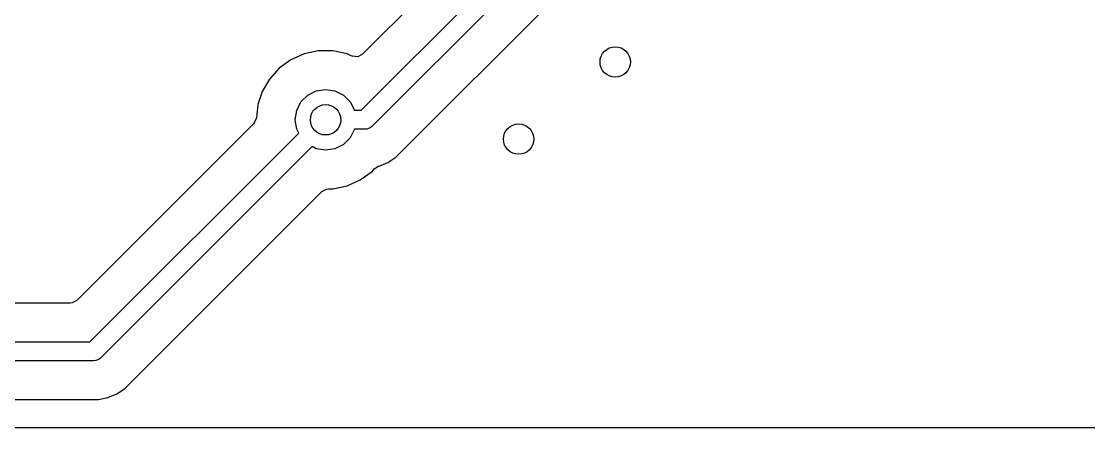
# Model space of a CAD drawing. Extents: x -2.18 to 1.8, y 0.44 to 2.81.
# Drawn here: x -0.158 to 0.395, y 0.435 to 0.646 of the extents above; entities that cross this region are included whole.
import ezdxf

# ---------------------------------------------------------------- set-up
doc = ezdxf.new("R2010")
doc.units = 0
doc.header["$MEASUREMENT"] = 0
doc.layers.add('BLACK', color=7, linetype='CONTINUOUS')

msp = doc.modelspace()

# ---------------------------------------------------------------- linework, layer by layer
at = {"layer": 'BLACK', "linetype": 'CONTINUOUS'}
for p, q in [((0.01837, 0.59992), (0.27508, 0.85663)), ((0.28348, 0.85111), (0.02389, 0.59152)), ((0.0363, 0.57563), (0.14568, 0.685)), ((0.05186, 0.66173), (0.01918, 0.62904)), ((-0.00376, 0.63077), (-0.01111, 0.6292)), ((0.00376, 0.63077), (-0.00376, 0.63077)), ((0.01111, 0.6292), (0.00376, 0.63077)), ((-0.01798, 0.62615), (-0.02407, 0.62173)), ((-0.01679, 0.62668), (-0.01798, 0.62615)), ((-0.01111, 0.6292), (-0.01679, 0.62668)), ((-0.01111, 0.6292), (-0.01111, 0.6292)), ((0.01327, 0.62825), (0.01111, 0.6292)), ((0.01111, 0.6292), (0.01111, 0.6292)), ((0.01374, 0.62804), (0.01327, 0.62825)), ((0.01402, 0.62792), (0.01374, 0.62804)), ((0.01676, 0.62773), (0.01402, 0.62792)), ((0.01918, 0.62904), (0.01676, 0.62773)), ((-0.02407, 0.62173), (-0.0291, 0.61614)), ((-0.0291, 0.61614), (-0.03286, 0.60963)), ((-0.03286, 0.60963), (-0.03504, 0.6029)), ((-0.03286, 0.60963), (-0.03286, 0.60963)), ((-0.00926, 0.60774), (-0.00487, 0.60998)), ((-0.00487, 0.60998), (0, 0.61075)), ((0, 0.61075), (0.00487, 0.60998)), ((0.00487, 0.60998), (0.00926, 0.60774)), ((-0.03504, 0.6029), (-0.03518, 0.60248)), ((-0.01498, 0.59987), (-0.01274, 0.60426)), ((-0.01274, 0.60426), (-0.00926, 0.60774)), ((0.00926, 0.60774), (0.01274, 0.60426)), ((0.01274, 0.60426), (0.01495, 0.59992)), ((-0.03548, 0.59963), (-0.03587, 0.59595)), ((-0.03518, 0.60248), (-0.03548, 0.59963)), ((-0.01575, 0.595), (-0.01498, 0.59987)), ((0.01495, 0.59992), (0.01837, 0.59992)), ((-0.03727, 0.593), (-0.1289, 0.50137)), ((-0.03691, 0.5934), (-0.03727, 0.593)), ((-0.03587, 0.59595), (-0.03691, 0.5934)), ((-0.01498, 0.59013), (-0.01575, 0.595)), ((0.02389, 0.59152), (0.02314, 0.59091)), ((-0.12204, 0.47992), (-0.01391, 0.58805)), ((-0.01391, 0.58805), (-0.01498, 0.59013)), ((0.01495, 0.59008), (0.01274, 0.58574)), ((0.02041, 0.59008), (0.01495, 0.59008)), ((0.02137, 0.59017), (0.02041, 0.59008)), ((0.02229, 0.59056), (0.02137, 0.59017)), ((0.02137, 0.59017), (0.02137, 0.59017)), ((0.02314, 0.59091), (0.02229, 0.59056)), ((0.02314, 0.59091), (0.02314, 0.59091)), ((-0.00695, 0.58109), (-0.11652, 0.47152)), ((-0.00487, 0.58002), (-0.00695, 0.58109)), ((0.00926, 0.58226), (0.00487, 0.58002)), ((0.01274, 0.58574), (0.00926, 0.58226)), ((0, 0.57925), (-0.00487, 0.58002)), ((0.00487, 0.58002), (0, 0.57925)), ((0.03222, 0.5729), (0.0363, 0.57563)), ((0.02407, 0.56827), (0.0252, 0.56954)), ((0.0252, 0.56954), (0.02746, 0.57093)), ((0.02745, 0.57095), (0.02754, 0.57097)), ((0.02746, 0.57093), (0.02745, 0.57095)), ((0.02754, 0.57097), (0.02754, 0.57098)), ((0.02754, 0.57098), (0.02757, 0.57098)), ((0.02757, 0.57098), (0.02768, 0.57102)), ((0.02768, 0.57102), (0.03222, 0.5729)), ((0.02768, 0.57102), (0.02768, 0.57102)), ((0.01798, 0.56385), (0.02407, 0.56827)), ((-0.00193, 0.5578), (0.00049, 0.55912)), ((0.00049, 0.55912), (0.00153, 0.55923)), ((0.00153, 0.55923), (0.00376, 0.55923)), ((0.00376, 0.55923), (0.01111, 0.5608)), ((0.01111, 0.5608), (0.01798, 0.56385)), ((-0.1041, 0.45563), (-0.00193, 0.5578)), ((-0.13235, 0.49994), (-0.18543, 0.49994)), ((-0.13132, 0.50005), (-0.13235, 0.49994)), ((-0.1289, 0.50137), (-0.13132, 0.50005)), ((-0.27796, 0.47992), (-0.12204, 0.47992)), ((-0.12, 0.47008), (-0.28, 0.47008)), ((-0.11904, 0.47017), (-0.12, 0.47008)), ((-0.11852, 0.47039), (-0.11904, 0.47017)), ((-0.11904, 0.47017), (-0.11904, 0.47017)), ((-0.11727, 0.47091), (-0.11852, 0.47039)), ((-0.11652, 0.47152), (-0.11727, 0.47091)), ((-0.11727, 0.47091), (-0.11727, 0.47091)), ((-0.10819, 0.4529), (-0.1041, 0.45563)), ((-0.28246, 0.45006), (-0.11754, 0.45006)), ((-0.11754, 0.45006), (-0.11273, 0.45102)), ((-0.11754, 0.45006), (-0.11754, 0.45006)), ((-0.11273, 0.45102), (-0.10819, 0.4529)), ((1.7947, 0.43541), (-2.1747, 0.43541))]:
    msp.add_line(p, q, dxfattribs=at)
at = {"layer": 'BLACK'}
for centre in [(0.15, 0.625), (0, 0.595), (0.1, 0.585)]:
    msp.add_circle(centre, 0.00787, dxfattribs=at)

doc.saveas('drawing.dxf')
